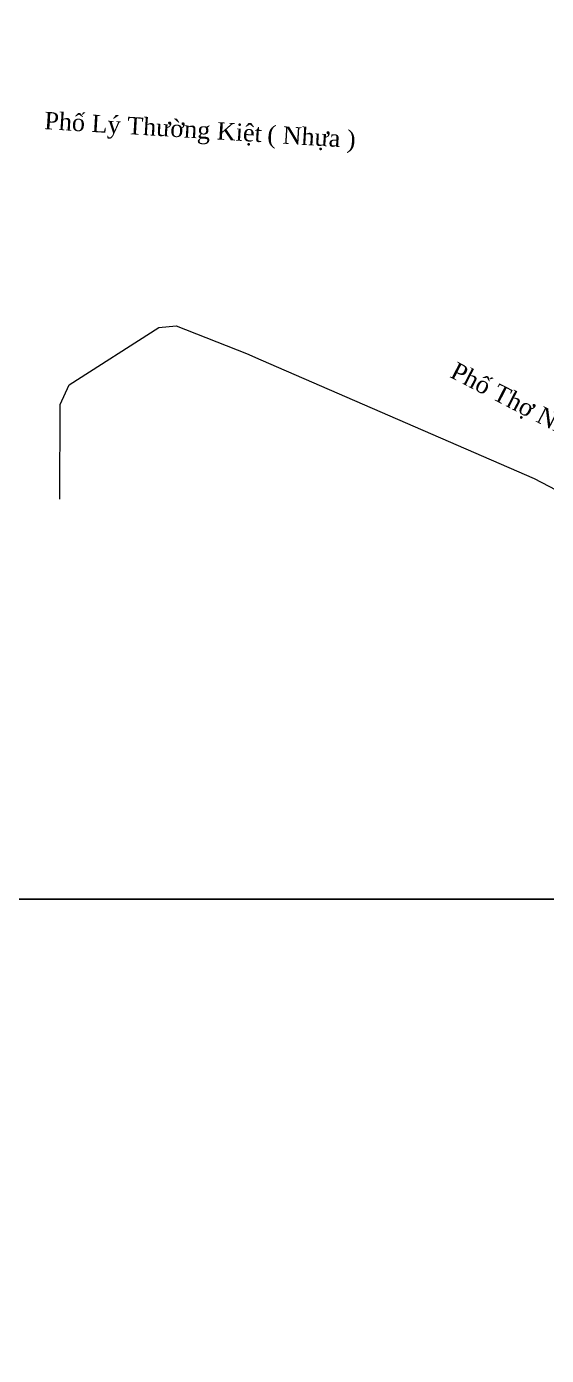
# Model space of a CAD drawing. Header units: millimetres. Extents: x 930469 to 1523124, y -120375 to 411163.
# Drawn here: x 1353151 to 1389128, y -19679 to 72288 of the extents above; entities that cross this region are included whole.
import ezdxf

# ---------------------------------------------------------------- set-up
doc = ezdxf.new("R2010")
doc.units = ezdxf.units.MM
doc.layers.add('GIAOTHONG', color=8, linetype='Continuous', lineweight=0)
doc.layers.add('xr', color=8, linetype='Continuous', lineweight=0)
doc.styles.add('VNTIME', font='')
doc.styles.get('VNTIME').set_extended_font_data('.VnTime')

msp = doc.modelspace()

# ---------------------------------------------------------------- linework, layer by layer
at = {"layer": 'GIAOTHONG'}
msp.add_lwpolyline([(1355451.2, 39584.1), (1355481.2, 46143), (1356109.7, 47495.7), (1362309.2, 51454.1), (1363509.1, 51575.6), (1368373.9, 49658.7), (1369366.9, 49218.2), (1388273.4, 41018.2), (1399305.2, 35244.3)], dxfattribs=at)
at = {"layer": 'xr', "ltscale": 3}
for points in [[(1230199.5, 271812.7), (1523124.3, 271812.7), (1523124.3, 11908.6), (1230199.5, 11908.6)], [(1230199.5, 11908.6), (1523124.3, 11908.6), (1523124.3, -120375.4), (1230199.5, -120375.4)]]:
    msp.add_lwpolyline(points, close=True, dxfattribs=at)

# ---------------------------------------------------------------- texts
at = {"layer": 'GIAOTHONG', "style": 'VNTIME'}
for s, rotation, p in [('Phè Lý Th\xadêng KiÖt', 356.562023, (1354350.4, 65196)), ('( Nhùa )', 356.562023, (1369787.7, 64253.1)), ('Phè Thî Nhuém', 332.674878, (1382381.9, 48054.9))]:
    msp.add_text(s, height=1200, rotation=rotation, dxfattribs=at).set_placement(p)

doc.saveas('drawing.dxf')
